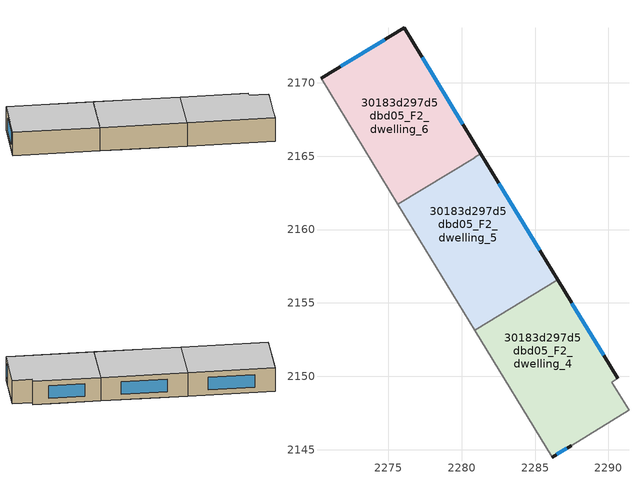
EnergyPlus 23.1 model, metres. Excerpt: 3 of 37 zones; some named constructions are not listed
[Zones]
30183d297d5dbd05_F2_dwelling_4
 floor to 30183d297d5dbd05_F1_dwelling_4 (EU_floor_Construction): 2288.97,2152.58 2290.63,2149.86 2290.22,2149.61 2291.4,2147.67 2287.45,2145.27 2287.13,2145.07 z6
 floor to 30183d297d5dbd05_F1_dwelling_5 (EU_floor_Construction): 2286.54,2156.57 2288.97,2152.58 2287.13,2145.07 2286.16,2144.49 2281.84,2151.56 2282.46,2154.08 z6
 floor to 30183d297d5dbd05_F1_dwelling_6 (EU_floor_Construction): 2282.46,2154.08 2281.84,2151.56 2280.89,2153.13 z6
 wall outside (EU_wall_Construction): 2290.63,2149.86 2286.54,2156.57 / 2286.16,2144.49 2287.45,2145.27 z6:9
 wall to 30183d297d5dbd05_F2_dwelling_2 (EU_wall_Construction): 2291.4,2147.67 2290.22,2149.61 2290.63,2149.86 z6:9
 wall to 30183d297d5dbd05_F2_dwelling_3 (EU_wall_Construction): 2287.45,2145.27 2291.4,2147.67 z6:9
 wall adiabatic (EU_wall_Construction): 2280.89,2153.12 2286.16,2144.49 z6:9
 wall to 30183d297d5dbd05_F2_dwelling_5 (EU_wall_Construction): 2286.54,2156.57 2280.89,2153.12 z6:9
 window (EU_Window_Construction): 2289.67,2151.43 2287.5,2154.99 / 2286.46,2144.67 2287.15,2145.08 z6.7:8.3
 ceiling to 30183d297d5dbd05_F3_dwelling_4 (EU_floor_Construction): 2291.4,2147.67 2290.22,2149.61 2290.63,2149.86 2286.54,2156.57 2280.89,2153.12 2286.16,2144.49 2287.45,2145.27 z9
30183d297d5dbd05_F2_dwelling_5
 floor to 30183d297d5dbd05_F1_dwelling_6 (EU_floor_Construction): 2281.3,2165.16 2284.06,2160.64 2282.46,2154.08 2280.89,2153.13 2276.99,2159.53 2277.85,2163.06 z6
 floor to 30183d297d5dbd05_F1_dwelling_5 (EU_floor_Construction): 2284.06,2160.64 2286.54,2156.57 2282.46,2154.08 z6
 floor to 30183d297d5dbd05_F1_dwelling_7 (EU_floor_Construction): 2277.85,2163.06 2276.99,2159.53 2275.65,2161.72 z6
 wall outside (EU_wall_Construction): 2286.54,2156.57 2281.3,2165.16 z6:9
 wall adiabatic (EU_wall_Construction): 2275.65,2161.72 2280.89,2153.12 z6:9
 wall to 30183d297d5dbd05_F2_dwelling_6 (EU_wall_Construction): 2281.3,2165.16 2280.89,2164.91 2275.65,2161.72 z6:9
 window (EU_Window_Construction): 2285.31,2158.59 2282.53,2163.14 z6.7:8.3
 ceiling to 30183d297d5dbd05_F3_dwelling_5 (EU_floor_Construction): 2286.54,2156.57 2281.3,2165.16 2275.65,2161.72 2280.89,2153.12 z9
30183d297d5dbd05_F2_dwelling_6
 floor to 30183d297d5dbd05_F1_dwelling_6 (EU_floor_Construction): 2279.2,2168.6 2281.3,2165.16 2280.89,2164.91 2277.85,2163.06 z6
 floor to 30183d297d5dbd05_F1_dwelling_7 (EU_floor_Construction): 2276.07,2173.75 2279.2,2168.6 2277.85,2163.06 2275.65,2161.72 2270.41,2170.32 z6
 wall outside (EU_wall_Construction): 2281.3,2165.16 2276.07,2173.75 2270.41,2170.32 z6:9
 wall adiabatic (EU_wall_Construction): 2270.41,2170.32 2275.65,2161.72 z6:9
 window (EU_Window_Construction): 2274.74,2172.94 2271.74,2171.12 / 2280.07,2167.18 2277.3,2171.73 z6.7:8.3
 ceiling to 30183d297d5dbd05_F3_dwelling_6 (EU_floor_Construction): 2280.89,2164.91 2281.3,2165.16 2276.07,2173.75 2270.41,2170.32 2275.65,2161.72 z9
[SCHEDULE:FILE] Column Number=1; Rows to Skip at Top=0; Number of Hours of Data=8760; Column Separator=Comma; Interpolate to Timestep=No; Minutes per Item=60; Adjust Schedule for Daylight Savings=Yes
Name | File
EU_Step8_GainSchedule_30183d297d5dbd05_F2_dwelling_3_f000 | ../../schedules/30183d297d5dbd05/30183d297d5dbd05_F2_dwelling_3_f000_gain.csv
EU_Step8_GainSchedule_30183d297d5dbd05_F2_dwelling_4_f000 | ../../schedules/30183d297d5dbd05/30183d297d5dbd05_F2_dwelling_4_f000_gain.csv
EU_Step8_GainSchedule_30183d297d5dbd05_F2_dwelling_5_f000 | ../../schedules/30183d297d5dbd05/30183d297d5dbd05_F2_dwelling_5_f000_gain.csv
EU_Step8_GainSchedule_30183d297d5dbd05_F2_dwelling_6_f000 | ../../schedules/30183d297d5dbd05/30183d297d5dbd05_F2_dwelling_6_f000_gain.csv
EU_Step8_GainSchedule_30183d297d5dbd05_F3_dwelling_0_f000 | ../../schedules/30183d297d5dbd05/30183d297d5dbd05_F3_dwelling_0_f000_gain.csv
EU_Step8_GainSchedule_30183d297d5dbd05_F3_dwelling_1_f000 | ../../schedules/30183d297d5dbd05/30183d297d5dbd05_F3_dwelling_1_f000_gain.csv
EU_Step8_GainSchedule_30183d297d5dbd05_F3_dwelling_2_f000 | ../../schedules/30183d297d5dbd05/30183d297d5dbd05_F3_dwelling_2_f000_gain.csv
EU_Step8_GainSchedule_30183d297d5dbd05_F3_dwelling_3_f000 | ../../schedules/30183d297d5dbd05/30183d297d5dbd05_F3_dwelling_3_f000_gain.csv
EU_Step8_GainSchedule_30183d297d5dbd05_F3_dwelling_4_f000 | ../../schedules/30183d297d5dbd05/30183d297d5dbd05_F3_dwelling_4_f000_gain.csv
EU_Step8_GainSchedule_30183d297d5dbd05_F3_dwelling_5_f000 | ../../schedules/30183d297d5dbd05/30183d297d5dbd05_F3_dwelling_5_f000_gain.csv
EU_Step8_GainSchedule_30183d297d5dbd05_F3_dwelling_6_f000 | ../../schedules/30183d297d5dbd05/30183d297d5dbd05_F3_dwelling_6_f000_gain.csv
